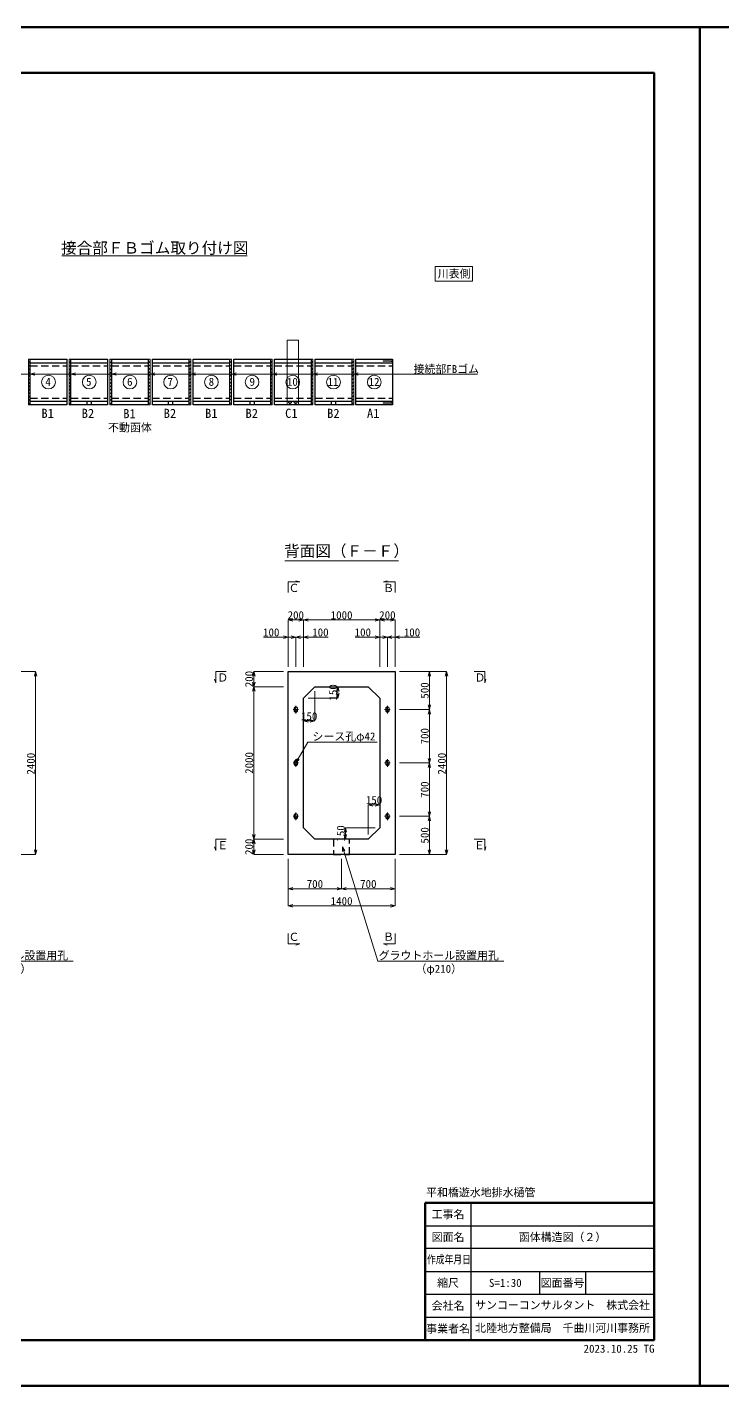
# Model space of a CAD drawing. Header units: millimetres. Extents: x 0 to 126150, y -2000 to 17820.
# Drawn here: x 41645 to 50760, y 0 to 17820 of the extents above; entities that cross this region are included whole.
import ezdxf
from ezdxf import colors
from ezdxf.entities.mleader import LeaderData, LeaderLine
from ezdxf.enums import TextEntityAlignment as Align
from ezdxf.math import Vec2, Vec3

# ---------------------------------------------------------------- set-up
doc = ezdxf.new("R2010")
doc.units = ezdxf.units.MM
doc.header["$LTSCALE"] = 30
doc.linetypes.add('CENTER2', pattern=[28.575, 19.05, -3.175, 3.175, -3.175])
doc.linetypes.add('HIDDEN2', pattern=[4.7625, 3.175, -1.5875])
for name, color, linetype, lineweight in [('0その他', 7, 'Continuous', 13), ('0タイトル', 7, 'Continuous', 13), ('0中心線', 7, 'CENTER2', 5), ('0寸法', 7, 'Continuous', 5), ('0文字', 41, 'Continuous', 5), ('1Pca-BOX', 3, 'Continuous', 25), ('1アンカーボルト孔', 30, 'Continuous', 13), ('1グラウトホール', 1, 'HIDDEN2', 25), ('1シース・トランペットシース', 4, 'HIDDEN2', 13), ('2現場打ち・増しコン', 1, 'HIDDEN2', 13), ('3FBゴム', 181, 'Continuous', 13), ('3機械式継手', 220, 'Continuous', 13), ('D-TTL', 2, 'Continuous', 50), ('D-TTL-FRAM', 7, 'Continuous', 50), ('D-TTL-LINE', 7, 'Continuous', 25), ('D-TTL-TXT', 7, 'Continuous', 25)]:
    doc.layers.add(name, color=color, linetype=linetype, lineweight=lineweight)
doc.styles.get("Standard").update_dxf_attribs({"font": 'MS Gothic.ttf'})
doc.styles.add('寸法文字', font='MS Gothic.ttf')
doc.dimstyles.new('1／30', dxfattribs={"dimscale": 30, "dimtxt": 3.5, "dimasz": 2, "dimexe": 0, "dimexo": 2, "dimgap": 0.3, "dimtad": 1, "dimdec": 0, "dimzin": 1, "dimdsep": 46, "dimtxsty": '寸法文字', "dimblk": 'OPEN30', "dimcen": 2.5, "dimclrd": 256, "dimclre": 256, "dimclrt": 256, "dimadec": 0, "dimazin": 0, "dimtfac": 1, "dimtdec": 0, "dimtmove": 0, "dimatfit": 3, "dimldrblk": 'OPEN30', "dimfxl": 1, "dimlwd": -1, "dimlwe": -1, "dimarcsym": 0})

# ---------------------------------------------------------------- blocks, each defined once
blk = doc.blocks.new('機械式継手1')
at = {"layer": '0中心線', "linetype": 'ByBlock', "ltscale": 0.1}
blk.add_line((0, -26), (120, -26), dxfattribs=at)
at = {"layer": '3機械式継手'}
for p, q in [((0, -23), (0, -29)), ((0, -23), (0, -29)), ((4, -23), (0, -23)), ((4, -29), (0, -29)), ((4, -23), (5, -23)), ((19, -23), (5, -23)), ((4, -29), (5, -30)), ((19, -30), (5, -30)), ((19, -30), (19, -23)), ((19, -24), (120, -24)), ((19, -28), (120, -28)), ((120, -28), (120, -24))]:
    blk.add_line(p, q, dxfattribs=at)
at = {"layer": '3機械式継手', "linetype": 'HIDDEN2', "ltscale": 0.6}
for p, q in [((19, -24), (0, -24)), ((19, -28), (0, -28)), ((5, -28), (5, -24)), ((8, -28), (8, -24))]:
    blk.add_line(p, q, dxfattribs=at)
blk = doc.blocks.new('機械式継手2')
at = {"layer": '0中心線', "linetype": 'ByBlock', "ltscale": 0.1}
blk.add_line((0, 26), (120, 26), dxfattribs=at)
at = {"layer": '3機械式継手'}
for p, q in [((0, 29), (0, 23)), ((0, 29), (0, 23)), ((4, 29), (0, 29)), ((4, 23), (0, 23)), ((4, 29), (5, 30)), ((19, 30), (5, 30)), ((19, 23), (5, 23)), ((4, 23), (5, 23)), ((19, 23), (19, 30)), ((19, 28), (120, 28)), ((19, 24), (120, 24)), ((120, 24), (120, 28))]:
    blk.add_line(p, q, dxfattribs=at)
at = {"layer": '3機械式継手', "linetype": 'HIDDEN2', "ltscale": 0.6}
for p, q in [((19, 28), (0, 28)), ((19, 24), (0, 24)), ((5, 24), (5, 28)), ((8, 24), (8, 28))]:
    blk.add_line(p, q, dxfattribs=at)
blk = doc.blocks.new('_Open30')
at = {"color": 0, "linetype": 'ByBlock', "lineweight": -2}
for p, q in [((-1, 0.27), (0, 0)), ((0, 0), (-1, -0.27)), ((0, 0), (-1, 0))]:
    blk.add_line(p, q, dxfattribs=at)
blk = doc.blocks.new('*D260')
at = {"layer": '0寸法', "transparency": 16777216}
for p, q in [((41140, 9370), (41755, 9370)), ((41755, 9310), (41755, 7030)), ((41140, 6970), (41755, 6970))]:
    blk.add_line(p, q, dxfattribs=at)
at = {"layer": 'Defpoints', "color": 0, "transparency": 16777216}
for p in [(41080, 9370), (41080, 6970), (41755, 6970)]:
    blk.add_point(p, dxfattribs=at)
at = {"layer": '0寸法', "transparency": 16777216, "xscale": 60, "yscale": 60, "zscale": 60}
for p, rotation in [((41755, 9370), 90), ((41755, 6970), 270)]:
    blk.add_blockref('_Open30', p, dxfattribs=dict(at, rotation=rotation))
at = {"layer": '0寸法', "transparency": 16777216, "insert": (41693, 8160), "char_height": 105, "attachment_point": 5, "rotation": 90, "style": '寸法文字'}
blk.add_mtext('2400', dxfattribs=at)
blk = doc.blocks.new('*D287')
at = {"layer": '0寸法', "transparency": 16777216}
for p, q in [((46525, 9370), (47140, 9370)), ((47140, 9310), (47140, 7030)), ((46525, 6970), (47140, 6970))]:
    blk.add_line(p, q, dxfattribs=at)
at = {"layer": 'Defpoints', "color": 0, "transparency": 16777216}
for p in [(46465, 9370), (46465, 6970), (47140, 6970)]:
    blk.add_point(p, dxfattribs=at)
at = {"layer": '0寸法', "transparency": 16777216, "xscale": 60, "yscale": 60, "zscale": 60}
for p, rotation in [((47140, 9370), 90), ((47140, 6970), 270)]:
    blk.add_blockref('_Open30', p, dxfattribs=dict(at, rotation=rotation))
at = {"layer": '0寸法', "transparency": 16777216, "insert": (47079, 8160), "char_height": 105, "attachment_point": 5, "rotation": 90, "style": '寸法文字'}
blk.add_mtext('2400', dxfattribs=at)
blk = doc.blocks.new('*D288')
at = {"layer": '0寸法', "transparency": 16777216}
for p, q in [((45005, 9370), (44615, 9370)), ((44615, 9310), (44615, 9230)), ((45005, 9170), (44615, 9170))]:
    blk.add_line(p, q, dxfattribs=at)
at = {"layer": 'Defpoints', "color": 0, "transparency": 16777216}
for p in [(45065, 9370), (44615, 9170), (45065, 9170)]:
    blk.add_point(p, dxfattribs=at)
at = {"layer": '0寸法', "transparency": 16777216, "xscale": 60, "yscale": 60, "zscale": 60}
for p, rotation in [((44615, 9370), 90), ((44615, 9170), 270)]:
    blk.add_blockref('_Open30', p, dxfattribs=dict(at, rotation=rotation))
at = {"layer": '0寸法', "transparency": 16777216, "insert": (44554, 9270), "char_height": 105, "attachment_point": 5, "rotation": 90, "style": '寸法文字'}
blk.add_mtext('200', dxfattribs=at)
blk = doc.blocks.new('*D289')
at = {"layer": '0寸法', "transparency": 16777216}
for p, q in [((45005, 9170), (44615, 9170)), ((44615, 9110), (44615, 7230)), ((45005, 7170), (44615, 7170))]:
    blk.add_line(p, q, dxfattribs=at)
at = {"layer": 'Defpoints', "color": 0, "transparency": 16777216}
for p in [(45065, 9170), (44615, 7170), (45065, 7170)]:
    blk.add_point(p, dxfattribs=at)
at = {"layer": '0寸法', "transparency": 16777216, "xscale": 60, "yscale": 60, "zscale": 60}
for p, rotation in [((44615, 9170), 90), ((44615, 7170), 270)]:
    blk.add_blockref('_Open30', p, dxfattribs=dict(at, rotation=rotation))
at = {"layer": '0寸法', "transparency": 16777216, "insert": (44554, 8170), "char_height": 105, "attachment_point": 5, "rotation": 90, "style": '寸法文字'}
blk.add_mtext('2000', dxfattribs=at)
blk = doc.blocks.new('*D290')
at = {"layer": '0寸法', "transparency": 16777216}
for p, q in [((45005, 7170), (44615, 7170)), ((44615, 7110), (44615, 7030)), ((45005, 6970), (44615, 6970))]:
    blk.add_line(p, q, dxfattribs=at)
at = {"layer": 'Defpoints', "color": 0, "transparency": 16777216}
for p in [(45065, 7170), (44615, 6970), (45065, 6970)]:
    blk.add_point(p, dxfattribs=at)
at = {"layer": '0寸法', "transparency": 16777216, "xscale": 60, "yscale": 60, "zscale": 60}
for p, rotation in [((44615, 7170), 90), ((44615, 6970), 270)]:
    blk.add_blockref('_Open30', p, dxfattribs=dict(at, rotation=rotation))
at = {"layer": '0寸法', "transparency": 16777216, "insert": (44554, 7070), "char_height": 105, "attachment_point": 5, "rotation": 90, "style": '寸法文字'}
blk.add_mtext('200', dxfattribs=at)
blk = doc.blocks.new('*D291')
at = {"layer": '0寸法', "transparency": 16777216}
for p, q in [((46265, 9430), (46265, 10045)), ((46405, 10045), (46325, 10045)), ((46465, 9430), (46465, 10045))]:
    blk.add_line(p, q, dxfattribs=at)
at = {"layer": 'Defpoints', "color": 0, "transparency": 16777216}
for p in [(46265, 10045), (46265, 9370), (46465, 9370)]:
    blk.add_point(p, dxfattribs=at)
at = {"layer": '0寸法', "transparency": 16777216, "xscale": 60, "yscale": 60, "zscale": 60, "rotation": 180}
blk.add_blockref('_Open30', (46265, 10045), dxfattribs=at)
at = {"layer": '0寸法', "transparency": 16777216, "xscale": 60, "yscale": 60, "zscale": 60}
blk.add_blockref('_Open30', (46465, 10045), dxfattribs=at)
at = {"layer": '0寸法', "transparency": 16777216, "insert": (46365, 10107), "char_height": 105, "attachment_point": 5, "style": '寸法文字'}
blk.add_mtext('200', dxfattribs=at)
blk = doc.blocks.new('*D273')
at = {"layer": '0寸法', "transparency": 16777216}
for p, q in [((45265, 9430), (45265, 10045)), ((46205, 10045), (45325, 10045)), ((46265, 9430), (46265, 10045))]:
    blk.add_line(p, q, dxfattribs=at)
at = {"layer": 'Defpoints', "color": 0, "transparency": 16777216}
for p in [(45265, 10045), (45265, 9370), (46265, 9370)]:
    blk.add_point(p, dxfattribs=at)
at = {"layer": '0寸法', "transparency": 16777216, "xscale": 60, "yscale": 60, "zscale": 60, "rotation": 180}
blk.add_blockref('_Open30', (45265, 10045), dxfattribs=at)
at = {"layer": '0寸法', "transparency": 16777216, "xscale": 60, "yscale": 60, "zscale": 60}
blk.add_blockref('_Open30', (46265, 10045), dxfattribs=at)
at = {"layer": '0寸法', "transparency": 16777216, "insert": (45765, 10107), "char_height": 105, "attachment_point": 5, "style": '寸法文字'}
blk.add_mtext('1000', dxfattribs=at)
blk = doc.blocks.new('*D274')
at = {"layer": '0寸法', "transparency": 16777216}
for p, q in [((45065, 9430), (45065, 10045)), ((45205, 10045), (45125, 10045)), ((45265, 9430), (45265, 10045))]:
    blk.add_line(p, q, dxfattribs=at)
at = {"layer": 'Defpoints', "color": 0, "transparency": 16777216}
for p in [(45065, 10045), (45065, 9370), (45265, 9370)]:
    blk.add_point(p, dxfattribs=at)
at = {"layer": '0寸法', "transparency": 16777216, "xscale": 60, "yscale": 60, "zscale": 60, "rotation": 180}
blk.add_blockref('_Open30', (45065, 10045), dxfattribs=at)
at = {"layer": '0寸法', "transparency": 16777216, "xscale": 60, "yscale": 60, "zscale": 60}
blk.add_blockref('_Open30', (45265, 10045), dxfattribs=at)
at = {"layer": '0寸法', "transparency": 16777216, "insert": (45165, 10107), "char_height": 105, "attachment_point": 5, "style": '寸法文字'}
blk.add_mtext('200', dxfattribs=at)
blk = doc.blocks.new('*D275')
at = {"layer": '0寸法', "transparency": 16777216}
for p, q in [((46305, 9820), (46245, 9820)), ((46365, 9430), (46365, 9820)), ((46365, 9820), (46465, 9820)), ((46465, 9430), (46465, 9820)), ((46525, 9820), (46789, 9820))]:
    blk.add_line(p, q, dxfattribs=at)
at = {"layer": 'Defpoints', "color": 0, "transparency": 16777216}
for p in [(46365, 9820), (46365, 9370), (46465, 9370)]:
    blk.add_point(p, dxfattribs=at)
at = {"layer": '0寸法', "transparency": 16777216, "xscale": 60, "yscale": 60, "zscale": 60}
blk.add_blockref('_Open30', (46365, 9820), dxfattribs=at)
at = {"layer": '0寸法', "transparency": 16777216, "xscale": 60, "yscale": 60, "zscale": 60, "rotation": 180}
blk.add_blockref('_Open30', (46465, 9820), dxfattribs=at)
at = {"layer": '0寸法', "transparency": 16777216, "insert": (46687, 9882), "char_height": 105, "attachment_point": 5, "style": '寸法文字'}
blk.add_mtext('100', dxfattribs=at)
blk = doc.blocks.new('*D276')
at = {"layer": '0寸法', "transparency": 16777216}
for p, q in [((46205, 9820), (45941, 9820)), ((46265, 9430), (46265, 9820)), ((46365, 9820), (46265, 9820)), ((46365, 9430), (46365, 9820)), ((46425, 9820), (46485, 9820))]:
    blk.add_line(p, q, dxfattribs=at)
at = {"layer": 'Defpoints', "color": 0, "transparency": 16777216}
for p in [(46265, 9820), (46265, 9370), (46365, 9370)]:
    blk.add_point(p, dxfattribs=at)
at = {"layer": '0寸法', "transparency": 16777216, "xscale": 60, "yscale": 60, "zscale": 60}
blk.add_blockref('_Open30', (46265, 9820), dxfattribs=at)
at = {"layer": '0寸法', "transparency": 16777216, "xscale": 60, "yscale": 60, "zscale": 60, "rotation": 180}
blk.add_blockref('_Open30', (46365, 9820), dxfattribs=at)
at = {"layer": '0寸法', "transparency": 16777216, "insert": (46043, 9882), "char_height": 105, "attachment_point": 5, "style": '寸法文字'}
blk.add_mtext('100', dxfattribs=at)
blk = doc.blocks.new('*D277')
at = {"layer": '0寸法', "transparency": 16777216}
for p, q in [((45005, 9820), (44741, 9820)), ((45065, 9430), (45065, 9820)), ((45165, 9820), (45065, 9820)), ((45165, 9430), (45165, 9820)), ((45225, 9820), (45285, 9820))]:
    blk.add_line(p, q, dxfattribs=at)
at = {"layer": 'Defpoints', "color": 0, "transparency": 16777216}
for p in [(45165, 9820), (45065, 9370), (45165, 9370)]:
    blk.add_point(p, dxfattribs=at)
at = {"layer": '0寸法', "transparency": 16777216, "xscale": 60, "yscale": 60, "zscale": 60}
blk.add_blockref('_Open30', (45065, 9820), dxfattribs=at)
at = {"layer": '0寸法', "transparency": 16777216, "xscale": 60, "yscale": 60, "zscale": 60, "rotation": 180}
blk.add_blockref('_Open30', (45165, 9820), dxfattribs=at)
at = {"layer": '0寸法', "transparency": 16777216, "insert": (44843, 9882), "char_height": 105, "attachment_point": 5, "style": '寸法文字'}
blk.add_mtext('100', dxfattribs=at)
blk = doc.blocks.new('*D278')
at = {"layer": '0寸法', "transparency": 16777216}
for p, q in [((45105, 9820), (45045, 9820)), ((45165, 9430), (45165, 9820)), ((45165, 9820), (45265, 9820)), ((45265, 9430), (45265, 9820)), ((45325, 9820), (45589, 9820))]:
    blk.add_line(p, q, dxfattribs=at)
at = {"layer": 'Defpoints', "color": 0, "transparency": 16777216}
for p in [(45265, 9820), (45165, 9370), (45265, 9370)]:
    blk.add_point(p, dxfattribs=at)
at = {"layer": '0寸法', "transparency": 16777216, "xscale": 60, "yscale": 60, "zscale": 60}
blk.add_blockref('_Open30', (45165, 9820), dxfattribs=at)
at = {"layer": '0寸法', "transparency": 16777216, "xscale": 60, "yscale": 60, "zscale": 60, "rotation": 180}
blk.add_blockref('_Open30', (45265, 9820), dxfattribs=at)
at = {"layer": '0寸法', "transparency": 16777216, "insert": (45487, 9882), "char_height": 105, "attachment_point": 5, "style": '寸法文字'}
blk.add_mtext('100', dxfattribs=at)
blk = doc.blocks.new('*D279')
at = {"layer": '0寸法', "transparency": 16777216}
for p, q in [((46525, 9370), (46915, 9370)), ((46915, 9310), (46915, 8930)), ((46525, 8870), (46915, 8870))]:
    blk.add_line(p, q, dxfattribs=at)
at = {"layer": 'Defpoints', "color": 0, "transparency": 16777216}
for p in [(46465, 9370), (46465, 8870), (46915, 8870)]:
    blk.add_point(p, dxfattribs=at)
at = {"layer": '0寸法', "transparency": 16777216, "xscale": 60, "yscale": 60, "zscale": 60}
for p, rotation in [((46915, 9370), 90), ((46915, 8870), 270)]:
    blk.add_blockref('_Open30', p, dxfattribs=dict(at, rotation=rotation))
at = {"layer": '0寸法', "transparency": 16777216, "insert": (46854, 9120), "char_height": 105, "attachment_point": 5, "rotation": 90, "style": '寸法文字'}
blk.add_mtext('500', dxfattribs=at)
blk = doc.blocks.new('*D280')
at = {"layer": '0寸法', "transparency": 16777216}
for p, q in [((46525, 8870), (46915, 8870)), ((46915, 8810), (46915, 8230)), ((46525, 8170), (46915, 8170))]:
    blk.add_line(p, q, dxfattribs=at)
at = {"layer": 'Defpoints', "color": 0, "transparency": 16777216}
for p in [(46465, 8870), (46465, 8170), (46915, 8170)]:
    blk.add_point(p, dxfattribs=at)
at = {"layer": '0寸法', "transparency": 16777216, "xscale": 60, "yscale": 60, "zscale": 60}
for p, rotation in [((46915, 8870), 90), ((46915, 8170), 270)]:
    blk.add_blockref('_Open30', p, dxfattribs=dict(at, rotation=rotation))
at = {"layer": '0寸法', "transparency": 16777216, "insert": (46854, 8520), "char_height": 105, "attachment_point": 5, "rotation": 90, "style": '寸法文字'}
blk.add_mtext('700', dxfattribs=at)
blk = doc.blocks.new('*D281')
at = {"layer": '0寸法', "transparency": 16777216}
for p, q in [((46525, 8170), (46915, 8170)), ((46915, 8110), (46915, 7530)), ((46525, 7470), (46915, 7470))]:
    blk.add_line(p, q, dxfattribs=at)
at = {"layer": 'Defpoints', "color": 0, "transparency": 16777216}
for p in [(46465, 8170), (46465, 7470), (46915, 7470)]:
    blk.add_point(p, dxfattribs=at)
at = {"layer": '0寸法', "transparency": 16777216, "xscale": 60, "yscale": 60, "zscale": 60}
for p, rotation in [((46915, 8170), 90), ((46915, 7470), 270)]:
    blk.add_blockref('_Open30', p, dxfattribs=dict(at, rotation=rotation))
at = {"layer": '0寸法', "transparency": 16777216, "insert": (46854, 7820), "char_height": 105, "attachment_point": 5, "rotation": 90, "style": '寸法文字'}
blk.add_mtext('700', dxfattribs=at)
blk = doc.blocks.new('*D282')
at = {"layer": '0寸法', "transparency": 16777216}
for p, q in [((45475, 9170), (45715, 9170)), ((45715, 9080), (45715, 9110)), ((45325, 9020), (45715, 9020))]:
    blk.add_line(p, q, dxfattribs=at)
at = {"layer": 'Defpoints', "color": 0, "transparency": 16777216}
for p in [(45415, 9170), (45715, 9170), (45265, 9020)]:
    blk.add_point(p, dxfattribs=at)
at = {"layer": '0寸法', "transparency": 16777216, "xscale": 60, "yscale": 60, "zscale": 60}
for p, rotation in [((45715, 9170), 90), ((45715, 9020), 270)]:
    blk.add_blockref('_Open30', p, dxfattribs=dict(at, rotation=rotation))
at = {"layer": '0寸法', "transparency": 16777216, "insert": (45654, 9095), "char_height": 105, "attachment_point": 5, "rotation": 90, "style": '寸法文字'}
blk.add_mtext('150', dxfattribs=at)
blk = doc.blocks.new('*D283')
at = {"layer": '0寸法', "transparency": 16777216}
for p, q in [((45415, 9110), (45415, 8720)), ((45265, 8960), (45265, 8720)), ((45325, 8720), (45355, 8720))]:
    blk.add_line(p, q, dxfattribs=at)
at = {"layer": 'Defpoints', "color": 0, "transparency": 16777216}
for p in [(45415, 9170), (45265, 9020), (45415, 8720)]:
    blk.add_point(p, dxfattribs=at)
at = {"layer": '0寸法', "transparency": 16777216, "xscale": 60, "yscale": 60, "zscale": 60, "rotation": 180}
blk.add_blockref('_Open30', (45265, 8720), dxfattribs=at)
at = {"layer": '0寸法', "transparency": 16777216, "xscale": 60, "yscale": 60, "zscale": 60}
blk.add_blockref('_Open30', (45415, 8720), dxfattribs=at)
at = {"layer": '0寸法', "transparency": 16777216, "insert": (45340, 8782), "char_height": 105, "attachment_point": 5, "style": '寸法文字'}
blk.add_mtext('150', dxfattribs=at)
blk = doc.blocks.new('*D284')
at = {"layer": '0寸法', "transparency": 16777216}
for p, q in [((46115, 7230), (46115, 7620)), ((46175, 7620), (46205, 7620)), ((46265, 7380), (46265, 7620))]:
    blk.add_line(p, q, dxfattribs=at)
at = {"layer": 'Defpoints', "color": 0, "transparency": 16777216}
for p in [(46265, 7620), (46265, 7320), (46115, 7170)]:
    blk.add_point(p, dxfattribs=at)
at = {"layer": '0寸法', "transparency": 16777216, "xscale": 60, "yscale": 60, "zscale": 60, "rotation": 180}
blk.add_blockref('_Open30', (46115, 7620), dxfattribs=at)
at = {"layer": '0寸法', "transparency": 16777216, "xscale": 60, "yscale": 60, "zscale": 60}
blk.add_blockref('_Open30', (46265, 7620), dxfattribs=at)
at = {"layer": '0寸法', "transparency": 16777216, "insert": (46190, 7682), "char_height": 105, "attachment_point": 5, "style": '寸法文字'}
blk.add_mtext('150', dxfattribs=at)
blk = doc.blocks.new('*D285')
at = {"layer": '0寸法', "transparency": 16777216}
for p, q in [((46205, 7320), (45815, 7320)), ((45815, 7230), (45815, 7260)), ((46055, 7170), (45815, 7170))]:
    blk.add_line(p, q, dxfattribs=at)
at = {"layer": 'Defpoints', "color": 0, "transparency": 16777216}
for p in [(45815, 7320), (46265, 7320), (46115, 7170)]:
    blk.add_point(p, dxfattribs=at)
at = {"layer": '0寸法', "transparency": 16777216, "xscale": 60, "yscale": 60, "zscale": 60}
for p, rotation in [((45815, 7320), 90), ((45815, 7170), 270)]:
    blk.add_blockref('_Open30', p, dxfattribs=dict(at, rotation=rotation))
at = {"layer": '0寸法', "transparency": 16777216, "insert": (45754, 7245), "char_height": 105, "attachment_point": 5, "rotation": 90, "style": '寸法文字'}
blk.add_mtext('150', dxfattribs=at)
blk = doc.blocks.new('*D286')
at = {"layer": '0寸法', "transparency": 16777216}
for p, q in [((46525, 7470), (46915, 7470)), ((46915, 7410), (46915, 7030)), ((46525, 6970), (46915, 6970))]:
    blk.add_line(p, q, dxfattribs=at)
at = {"layer": 'Defpoints', "color": 0, "transparency": 16777216}
for p in [(46465, 7470), (46465, 6970), (46915, 6970)]:
    blk.add_point(p, dxfattribs=at)
at = {"layer": '0寸法', "transparency": 16777216, "xscale": 60, "yscale": 60, "zscale": 60}
for p, rotation in [((46915, 7470), 90), ((46915, 6970), 270)]:
    blk.add_blockref('_Open30', p, dxfattribs=dict(at, rotation=rotation))
at = {"layer": '0寸法', "transparency": 16777216, "insert": (46854, 7220), "char_height": 105, "attachment_point": 5, "rotation": 90, "style": '寸法文字'}
blk.add_mtext('500', dxfattribs=at)
blk = doc.blocks.new('*D305')
at = {"layer": '0寸法', "transparency": 16777216}
for p, q in [((45065, 6910), (45065, 6295)), ((46465, 6910), (46465, 6295)), ((45125, 6295), (46405, 6295))]:
    blk.add_line(p, q, dxfattribs=at)
at = {"layer": 'Defpoints', "color": 0, "transparency": 16777216}
for p in [(45065, 6970), (46465, 6970), (46465, 6295)]:
    blk.add_point(p, dxfattribs=at)
at = {"layer": '0寸法', "transparency": 16777216, "xscale": 60, "yscale": 60, "zscale": 60, "rotation": 180}
blk.add_blockref('_Open30', (45065, 6295), dxfattribs=at)
at = {"layer": '0寸法', "transparency": 16777216, "xscale": 60, "yscale": 60, "zscale": 60}
blk.add_blockref('_Open30', (46465, 6295), dxfattribs=at)
at = {"layer": '0寸法', "transparency": 16777216, "insert": (45765, 6357), "char_height": 105, "attachment_point": 5, "style": '寸法文字'}
blk.add_mtext('1400', dxfattribs=at)
blk = doc.blocks.new('*D310')
at = {"layer": '0寸法', "transparency": 16777216}
for p, q in [((45065, 6910), (45065, 6520)), ((45765, 6910), (45765, 6520)), ((45125, 6520), (45705, 6520))]:
    blk.add_line(p, q, dxfattribs=at)
at = {"layer": 'Defpoints', "color": 0, "transparency": 16777216}
for p in [(45065, 6970), (45765, 6970), (45765, 6520)]:
    blk.add_point(p, dxfattribs=at)
at = {"layer": '0寸法', "transparency": 16777216, "xscale": 60, "yscale": 60, "zscale": 60, "rotation": 180}
blk.add_blockref('_Open30', (45065, 6520), dxfattribs=at)
at = {"layer": '0寸法', "transparency": 16777216, "xscale": 60, "yscale": 60, "zscale": 60}
blk.add_blockref('_Open30', (45765, 6520), dxfattribs=at)
at = {"layer": '0寸法', "transparency": 16777216, "insert": (45415, 6582), "char_height": 105, "attachment_point": 5, "style": '寸法文字'}
blk.add_mtext('700', dxfattribs=at)
blk = doc.blocks.new('*D311')
at = {"layer": '0寸法', "transparency": 16777216}
for p, q in [((45765, 6910), (45765, 6520)), ((46465, 6910), (46465, 6520)), ((45825, 6520), (46405, 6520))]:
    blk.add_line(p, q, dxfattribs=at)
at = {"layer": 'Defpoints', "color": 0, "transparency": 16777216}
for p in [(45765, 6970), (46465, 6970), (46465, 6520)]:
    blk.add_point(p, dxfattribs=at)
at = {"layer": '0寸法', "transparency": 16777216, "xscale": 60, "yscale": 60, "zscale": 60, "rotation": 180}
blk.add_blockref('_Open30', (45765, 6520), dxfattribs=at)
at = {"layer": '0寸法', "transparency": 16777216, "xscale": 60, "yscale": 60, "zscale": 60}
blk.add_blockref('_Open30', (46465, 6520), dxfattribs=at)
at = {"layer": '0寸法', "transparency": 16777216, "insert": (46115, 6582), "char_height": 105, "attachment_point": 5, "style": '寸法文字'}
blk.add_mtext('700', dxfattribs=at)

msp = doc.modelspace()

# ---------------------------------------------------------------- hatches: boundary and pattern name
at = {"layer": '0その他'}
h = msp.add_hatch(dxfattribs=at)
h.set_pattern_fill('ANSI31', color=256, scale=10, angle=180)
h.set_pattern_definition([(225, (-23228.232, 969.464), (22.45064, -22.45064), [])])
h.paths.add_polyline_path([(41660, 12865.8), (41685, 12865.8), (41685, 13465.8), (41660, 13465.8)])
h = msp.add_hatch(dxfattribs=at)
h.set_pattern_fill('ANSI31', color=256, scale=10, angle=180)
h.set_pattern_definition([(225, (-22694.732, 969.464), (22.45064, -22.45064), [])])
h.paths.add_polyline_path([(42193.5, 12865.8), (42218.5, 12865.8), (42218.5, 13465.8), (42193.5, 13465.8)])
h = msp.add_hatch(dxfattribs=at)
h.set_pattern_fill('ANSI31', color=256, scale=10, angle=180)
h.set_pattern_definition([(225, (-22161.232, 969.464), (22.45064, -22.45064), [])])
h.paths.add_polyline_path([(42727, 12865.8), (42752, 12865.8), (42752, 13465.8), (42727, 13465.8)])
h = msp.add_hatch(dxfattribs=at)
h.set_pattern_fill('ANSI31', color=256, scale=10, angle=180)
h.set_pattern_definition([(225, (-21657.732, 969.464), (22.45064, -22.45064), [])])
h.paths.add_polyline_path([(43230.5, 12865.8), (43255.5, 12865.8), (43255.5, 13465.8), (43230.5, 13465.8)])
h = msp.add_hatch(dxfattribs=at)
h.set_pattern_fill('ANSI31', color=256, scale=10, angle=180)
h.set_pattern_definition([(225, (-21124.232, 969.464), (22.45064, -22.45064), [])])
h.paths.add_polyline_path([(43764, 12865.8), (43789, 12865.8), (43789, 13465.8), (43764, 13465.8)])
h = msp.add_hatch(dxfattribs=at)
h.set_pattern_fill('ANSI31', color=256, scale=10, angle=180)
h.set_pattern_definition([(225, (-20590.732, 969.464), (22.45064, -22.45064), [])])
h.paths.add_polyline_path([(44297.5, 12865.8), (44322.5, 12865.8), (44322.5, 13465.8), (44297.5, 13465.8)])
h = msp.add_hatch(dxfattribs=at)
h.set_pattern_fill('ANSI31', color=256, scale=10, angle=180)
h.set_pattern_definition([(225, (-20057.232, 969.464), (22.45064, -22.45064), [])])
h.paths.add_polyline_path([(44831, 12865.8), (44856, 12865.8), (44856, 13465.8), (44831, 13465.8)])
h = msp.add_hatch(dxfattribs=at)
h.set_pattern_fill('ANSI31', color=256, scale=10, angle=180)
h.set_pattern_definition([(225, (-19523.732, 969.464), (22.45064, -22.45064), [])])
h.paths.add_polyline_path([(45364.5, 12865.8), (45389.5, 12865.8), (45389.5, 13465.8), (45364.5, 13465.8)])
h = msp.add_hatch(dxfattribs=at)
h.set_pattern_fill('ANSI31', color=256, scale=10, angle=180)
h.set_pattern_definition([(225, (-18990.232, 969.464), (22.45064, -22.45064), [])])
h.paths.add_polyline_path([(45898, 12865.8), (45923, 12865.8), (45923, 13465.8), (45898, 13465.8)])

# ---------------------------------------------------------------- linework, layer by layer
at = {"layer": '0タイトル'}
for p, q in [((44527.7, 14820), (42100.9, 14820)), ((45020.3, 10820), (46511.8, 10820))]:
    msp.add_line(p, q, dxfattribs=at)
at = {"layer": '0中心線', "lineweight": 9}
for p, q in [((45165.1, 8920), (45165.1, 8820)), ((46365.1, 8920), (46365.1, 8820)), ((45202.1, 8870), (45128.1, 8870)), ((46328.1, 8870), (46402.1, 8870)), ((45165.1, 8220), (45165.1, 8120)), ((46365.1, 8220), (46365.1, 8120)), ((45202.1, 8170), (45128.1, 8170)), ((46328.1, 8170), (46402.1, 8170)), ((45165.1, 7420), (45165.1, 7520)), ((46365.1, 7420), (46365.1, 7520)), ((45202.1, 7470), (45128.1, 7470)), ((46328.1, 7470), (46402.1, 7470))]:
    msp.add_line(p, q, dxfattribs=at)
at = {"layer": '0文字'}
msp.add_lwpolyline([(46992.2, 14679.3), (47478.8, 14679.3), (47478.8, 14486.9), (46992.2, 14486.9)], close=True, dxfattribs=at)
for points in [[(45065.1, 10405.9), (45065.1, 10545), (45215.7, 10545), (45167.2, 10559.7)], [(46465.1, 10405.9), (46465.1, 10545), (46314.5, 10545), (46363, 10559.7)], [(44254.2, 9370), (44115.1, 9370), (44115.1, 9219.4), (44100.4, 9267.9)], [(47501, 9370), (47640.1, 9370), (47640.1, 9219.4), (47654.7, 9267.9)], [(44254.2, 7170), (44115.1, 7170), (44115.1, 7019.4), (44100.4, 7067.9)], [(47501, 7170), (47640.1, 7170), (47640.1, 7019.4), (47654.7, 7067.9)], [(45065.1, 5934.1), (45065.1, 5795), (45215.7, 5795), (45167.2, 5780.3)], [(46465.1, 5934.1), (46465.1, 5795), (46314.5, 5795), (46363, 5780.3)]]:
    msp.add_lwpolyline(points, dxfattribs=at)
for centre in [(41924.3, 13165.8), (42457.8, 13165.8), (42991.3, 13165.8), (43524.8, 13165.8), (44058.3, 13165.8), (44591.8, 13165.8), (45125.3, 13165.8), (45658.8, 13165.8), (46192.3, 13165.8)]:
    msp.add_circle(centre, 90, dxfattribs=at)
at = {"layer": '1Pca-BOX'}
for p, q in [((41685, 13415.8), (42163.5, 13415.8)), ((42218.5, 13415.8), (42697, 13415.8)), ((42752, 13415.8), (43230.5, 13415.8)), ((43285.5, 13415.8), (43764, 13415.8)), ((43819, 13415.8), (44297.5, 13415.8)), ((44352.5, 13415.8), (44831, 13415.8)), ((44886, 13415.8), (45364.5, 13415.8)), ((45419.5, 13415.8), (45898, 13415.8)), ((45953, 13415.8), (46431.5, 13415.8)), ((41685, 12915.8), (42163.5, 12915.8)), ((42218.5, 12915.8), (42697, 12915.8)), ((42752, 12915.8), (43230.5, 12915.8)), ((43285.5, 12915.8), (43764, 12915.8)), ((43819, 12915.8), (44297.5, 12915.8)), ((44352.5, 12915.8), (44831, 12915.8)), ((44886, 12915.8), (45364.5, 12915.8)), ((45419.5, 12915.8), (45898, 12915.8)), ((45953, 12915.8), (46431.5, 12915.8))]:
    msp.add_line(p, q, dxfattribs=at)
at = {"layer": '1Pca-BOX', "linetype": 'HIDDEN2'}
for p, q in [((41685, 13378.3), (42163.5, 13378.3)), ((42218.5, 13378.3), (42697, 13378.3)), ((42752, 13378.3), (43230.5, 13378.3)), ((43285.5, 13378.3), (43764, 13378.3)), ((43819, 13378.3), (44297.5, 13378.3)), ((44352.5, 13378.3), (44831, 13378.3)), ((44886, 13378.3), (45364.5, 13378.3)), ((45419.5, 13378.3), (45898, 13378.3)), ((45953, 13378.3), (46431.5, 13378.3)), ((41685, 12953.3), (42163.5, 12953.3)), ((42218.5, 12953.3), (42697, 12953.3)), ((42752, 12953.3), (43230.5, 12953.3)), ((43285.5, 12953.3), (43764, 12953.3)), ((43819, 12953.3), (44297.5, 12953.3)), ((44352.5, 12953.3), (44831, 12953.3)), ((44886, 12953.3), (45364.5, 12953.3)), ((45419.5, 12953.3), (45898, 12953.3)), ((45953, 12953.3), (46431.5, 12953.3))]:
    msp.add_line(p, q, dxfattribs=at)
at = {"layer": '1Pca-BOX'}
for points in [[(41685, 13465.8), (42163.5, 13465.8), (42163.5, 12865.8), (41685, 12865.8)], [(42218.5, 13465.8), (42697, 13465.8), (42697, 12865.8), (42218.5, 12865.8)], [(42752, 13465.8), (43230.5, 13465.8), (43230.5, 12865.8), (42752, 12865.8)], [(43285.5, 13465.8), (43764, 13465.8), (43764, 12865.8), (43285.5, 12865.8)], [(43819, 13465.8), (44297.5, 13465.8), (44297.5, 12865.8), (43819, 12865.8)], [(44352.5, 13465.8), (44831, 13465.8), (44831, 12865.8), (44352.5, 12865.8)], [(44886, 13465.8), (45364.5, 13465.8), (45364.5, 12865.8), (44886, 12865.8)], [(45419.5, 13465.8), (45898, 13465.8), (45898, 12865.8), (45419.5, 12865.8)], [(45953, 13465.8), (46431.5, 13465.8), (46431.5, 12865.8), (45953, 12865.8)], [(46465.1, 9370), (46465.1, 6970), (45065.1, 6970), (45065.1, 9370)], [(46265.1, 9020), (46265.1, 7320), (46115.1, 7170), (45415.1, 7170), (45265.1, 7320), (45265.1, 9020), (45415.1, 9170), (46115.1, 9170)]]:
    msp.add_lwpolyline(points, close=True, dxfattribs=at)
at = {"layer": '1アンカーボルト孔', "ltscale": 10}
for p, q in [((45080.3, 12893.3), (45082.8, 12865.8)), ((45155.3, 12893.3), (45157.8, 12865.8))]:
    msp.add_line(p, q, dxfattribs=at)
at = {"layer": '1アンカーボルト孔', "ltscale": 3}
for p, q in [((45082.8, 12865.8), (45092.8, 12865.8)), ((45092.8, 12865.8), (45095.3, 12893.3)), ((45157.8, 12865.8), (45167.8, 12865.8)), ((45167.8, 12865.8), (45170.3, 12893.3))]:
    msp.add_line(p, q, dxfattribs=at)
for points in [[(45069, 12893.3), (45066.5, 12915.8), (45109, 12915.8), (45106.5, 12893.3)], [(45144, 12893.3), (45141.5, 12915.8), (45184, 12915.8), (45181.5, 12893.3)]]:
    msp.add_lwpolyline(points, close=True, dxfattribs=at)
at = {"layer": '1グラウトホール', "ltscale": 0.4}
for points in [[(42431.5, 12915.8), (42484, 12915.8), (42484, 12865.8), (42431.5, 12865.8)], [(43498.5, 12915.8), (43551, 12915.8), (43551, 12865.8), (43498.5, 12865.8)], [(44565.5, 12915.8), (44618, 12915.8), (44618, 12865.8), (44565.5, 12865.8)], [(45632.5, 12915.8), (45685, 12915.8), (45685, 12865.8), (45632.5, 12865.8)]]:
    msp.add_lwpolyline(points, close=True, dxfattribs=at)
at = {"layer": '1グラウトホール'}
msp.add_lwpolyline([(45660.1, 6970), (45870.1, 6970), (45870.1, 7170), (45660.1, 7170)], close=True, dxfattribs=at)
at = {"layer": '1シース・トランペットシース', "lineweight": 9}
for p, q in [((45143.1, 8857), (45143.1, 8883)), ((45187.1, 8857), (45187.1, 8883)), ((46343.1, 8857), (46343.1, 8883)), ((46387.1, 8857), (46387.1, 8883)), ((45143.1, 8157), (45143.1, 8183)), ((45187.1, 8157), (45187.1, 8183)), ((46343.1, 8157), (46343.1, 8183)), ((46387.1, 8157), (46387.1, 8183)), ((45143.1, 7483), (45143.1, 7457)), ((45187.1, 7483), (45187.1, 7457)), ((46343.1, 7483), (46343.1, 7457)), ((46387.1, 7483), (46387.1, 7457))]:
    msp.add_line(p, q, dxfattribs=at)
for centre in [(45165.1, 8870), (46365.1, 8870), (45165.1, 8170), (46365.1, 8170), (45165.1, 7470), (46365.1, 7470)]:
    msp.add_circle(centre, 21, dxfattribs=at)
for centre, start, end in [((45165.1, 8883), 0, 180), ((45165.1, 8857), 180, 0), ((46365.1, 8883), 0, 180), ((46365.1, 8857), 180, 0), ((45165.1, 8183), 0, 180), ((46365.1, 8183), 0, 180), ((45165.1, 8157), 180, 0), ((46365.1, 8157), 180, 0), ((45165.1, 7483), 0, 180), ((46365.1, 7483), 0, 180), ((45165.1, 7457), 180, 0), ((46365.1, 7457), 180, 0)]:
    msp.add_arc(centre, 22, start, end, dxfattribs=at)
at = {"layer": '2現場打ち・増しコン', "linetype": 'Continuous'}
for p, q in [((45050.3, 13715.8), (45050.3, 13465.8)), ((45200.3, 13715.8), (45050.3, 13715.8)), ((45200.3, 13715.8), (45200.3, 13515.8)), ((45200.3, 13715.8), (45200.3, 13465.8))]:
    msp.add_line(p, q, dxfattribs=at)
at = {"layer": '2現場打ち・増しコン', "linetype": 'Continuous', "ltscale": 0.2}
for p, q in [((45050.3, 13465.8), (45050.3, 12865.8)), ((45200.3, 13465.8), (45200.3, 12865.8))]:
    msp.add_line(p, q, dxfattribs=at)
at = {"layer": '3FBゴム', "linetype": 'ByBlock'}
for points in [[(41660, 13465.8), (41685, 13465.8), (41685, 12865.8), (41660, 12865.8)], [(42193.5, 13465.8), (42218.5, 13465.8), (42218.5, 12865.8), (42193.5, 12865.8)], [(42727, 13465.8), (42752, 13465.8), (42752, 12865.8), (42727, 12865.8)], [(43230.5, 13465.8), (43255.5, 13465.8), (43255.5, 12865.8), (43230.5, 12865.8)], [(43764, 13465.8), (43789, 13465.8), (43789, 12865.8), (43764, 12865.8)], [(44297.5, 13465.8), (44322.5, 13465.8), (44322.5, 12865.8), (44297.5, 12865.8)], [(44831, 13465.8), (44856, 13465.8), (44856, 12865.8), (44831, 12865.8)], [(45364.5, 13465.8), (45389.5, 13465.8), (45389.5, 12865.8), (45364.5, 12865.8)], [(45898, 13465.8), (45923, 13465.8), (45923, 12865.8), (45898, 12865.8)]]:
    msp.add_lwpolyline(points, close=True, dxfattribs=at)
at = {"layer": 'D-TTL'}
for points in [[(25230, 0), (50460, 0), (50460, 17820), (25230, 17820)], [(50460, 0), (75690, 0), (75690, 17820), (50460, 17820)], [(25830, 600), (49860, 600), (49860, 17220), (25830, 17220)]]:
    msp.add_lwpolyline(points, close=True, dxfattribs=at)
at = {"layer": 'D-TTL-FRAM'}
for p, q in [((46860, 2400), (49860, 2400)), ((46860, 600), (46860, 2400)), ((49860, 2400), (49860, 600)), ((49860, 600), (46860, 600))]:
    msp.add_line(p, q, dxfattribs=at)
at = {"layer": 'D-TTL-LINE'}
for p, q in [((47460, 2400), (47460, 600)), ((46860, 2100), (49860, 2100)), ((49860, 1800), (46860, 1800)), ((46860, 1500), (49860, 1500)), ((48360, 1500), (48360, 1200)), ((48960, 1500), (48960, 1200)), ((49860, 1200), (46860, 1200)), ((46860, 900), (49860, 900))]:
    msp.add_line(p, q, dxfattribs=at)

# ---------------------------------------------------------------- block references
at = {"color": 2, "xscale": -1, "rotation": 359.9999999999986}
for name, p in [('機械式継手1', (46431.5, 13465.8)), ('機械式継手2', (46431.5, 12865.8))]:
    msp.add_blockref(name, p, dxfattribs=at)
at = {"layer": '0文字', "xscale": 60, "yscale": 60, "zscale": 60, "rotation": 180}
for p in [(41685, 13270.8), (42218.5, 13270.8), (42752, 13270.8), (43255.5, 13270.8), (43789, 13270.8), (44322.5, 13270.8), (44856, 13270.8), (45389.5, 13270.8), (45923, 13270.8)]:
    msp.add_blockref('_Open30', p, dxfattribs=at)

# ---------------------------------------------------------------- texts
at = {"layer": '0タイトル'}
msp.add_text('接合部ＦＢゴム取り付け図', height=150, dxfattribs=at).set_placement((43316.3, 14850), align=Align.CENTER)
msp.add_text('背面図（Ｆ－Ｆ）', height=150, dxfattribs=at).set_placement((45829.8, 10830.5), align=Align.BOTTOM_CENTER)
at = {"layer": '0文字', "style": '寸法文字'}
for s, p in [('川表側', (47024.6, 14534.4)), ('Ｃ', (45069.2, 10411.4)), ('Ｂ', (46308.4, 10411.4)), ('Ｄ', (44136.8, 9236.4)), ('Ｄ', (47505.8, 9236.4)), ('Ｅ', (44136.8, 7036.4)), ('Ｅ', (47500.1, 7036.4)), ('Ｃ', (45069.2, 5835.3)), ('Ｂ', (46308.4, 5837.4))]:
    msp.add_text(s, height=105, dxfattribs=at).set_placement(p)
for s, insert, char_height, attachment_point in [('接続部FBゴム', (47136.4, 13271.5), 105, 8), ('4', (41918.6, 13168.2), 105, 5), ('5', (42452.1, 13168.2), 105, 5), ('6', (42989.5, 13168.2), 105, 5), ('7', (43519.1, 13168.2), 105, 5), ('8', (44058.5, 13168.2), 105, 5), ('9', (44593.5, 13168.2), 105, 5), ('10', (45119.6, 13168.2), 105, 5), ('11', (45653.1, 13168.2), 105, 5), ('12', (46190.5, 13168.2), 105, 5), ('B1', (41912.8, 12754.8), 120, 5), ('B2', (42441, 12754.8), 120, 5), ('B1', (42985.1, 12751.1), 120, 5), ('B2', (43515.6, 12754.8), 120, 5), ('B1', (44057.8, 12754.8), 120, 5), ('B2', (44587.3, 12754.8), 120, 5), ('C1', (45106.6, 12754.8), 120, 5), ('B2', (45656.7, 12754.8), 120, 5), ('A1', (46179, 12754.8), 120, 5), ('不動函体', (42990.7, 12562.8), 105, 5)]:
    msp.add_mtext(s, dxfattribs=dict(at, insert=insert, char_height=char_height, attachment_point=attachment_point))
at = {"layer": 'D-TTL-TXT', "style": '寸法文字'}
msp.add_text('平和橋遊水地排水樋管', height=105, dxfattribs=at).set_placement((46871.9, 2452.7), align=Align.BOTTOM_LEFT)
for s, p in [('工事名', (47160, 2250)), ('図面名', (47160, 1950)), ('函体構造図（２）', (48660, 1950)), ('縮尺', (47160, 1350)), ('S=1:30', (47910, 1350)), ('図面番号', (48660, 1350)), ('会社名', (47160, 1050)), ('事業者名', (47160, 750))]:
    msp.add_text(s, height=105, dxfattribs=at).set_placement(p, align=Align.MIDDLE_CENTER)
at = {"layer": 'D-TTL-TXT', "style": '寸法文字', "width": 0.84179}
msp.add_text('作成年月日', height=105, dxfattribs=at).set_placement((46884.2, 1604), (47458.5, 1604), align=Align.FIT)
at = {"layer": 'D-TTL-TXT', "color": 7, "style": '寸法文字'}
for s, p in [('サンコーコンサルタント\u3000株式会社', (48660, 1058.6)), ('北陸地方整備局  千曲川河川事務所', (48660, 758.6))]:
    msp.add_text(s, height=105, dxfattribs=at).set_placement(p, align=Align.MIDDLE_CENTER)
at = {"layer": 'Defpoints', "style": '寸法文字'}
msp.add_text('2023.10.25 TG', height=105, dxfattribs=at).set_placement((49864.5, 434.4), align=Align.RIGHT)

# ---------------------------------------------------------------- dimensions: what is measured, and where the dimension line sits
at = {"layer": '0寸法'}
for base, p1, p2, picture, middle in [((45065.1, 10045), (45265.1, 9370), (45065.1, 9370), '*D274', (45165.1, 10045)), ((46265.1, 10045), (46465.1, 9370), (46265.1, 9370), '*D291', (46365.1, 10045)), ((45165.1, 9820), (45065.1, 9370), (45165.1, 9370), '*D277', (44843.1, 9820)), ((46365.1, 9820), (46465.1, 9370), (46365.1, 9370), '*D275', (46687.1, 9820)), ((45415.1, 8720), (45265.1, 9020), (45415.1, 9170), '*D283', (45340.1, 8720)), ((46265.1, 7620), (46115.1, 7170), (46265.1, 7320), '*D284', (46190.1, 7620))]:
    dim = msp.add_linear_dim(base=base, p1=p1, p2=p2, dimstyle='1／30', dxfattribs=at)
    dim.commit()
    dim.dimension.update_dxf_attribs({"geometry": picture, "text_midpoint": middle, "dimtype": 160})
for base, p1, p2, picture, middle in [((45265.1, 10045), (46265.1, 9370), (45265.1, 9370), '*D273', (45765.1, 10106.5)), ((45265.1, 9820), (45165.1, 9370), (45265.1, 9370), '*D278', (45487.1, 9881.5)), ((46265.1, 9820), (46365.1, 9370), (46265.1, 9370), '*D276', (46043.1, 9881.5)), ((46465.1, 6295), (45065.1, 6970), (46465.1, 6970), '*D305', (45765.1, 6356.5)), ((45765.1, 6520), (45065.1, 6970), (45765.1, 6970), '*D310', (45415.1, 6581.5)), ((46465.1, 6520), (45765.1, 6970), (46465.1, 6970), '*D311', (46115.1, 6581.5))]:
    dim = msp.add_linear_dim(base=base, p1=p1, p2=p2, dimstyle='1／30', dxfattribs=at)
    dim.commit()
    dim.dimension.update_dxf_attribs({"geometry": picture, "text_midpoint": middle})
for base, p1, p2, picture, middle in [((41754.6, 6970), (41079.6, 9370), (41079.6, 6970), '*D260', (41754.6, 8160)), ((44615.1, 9170), (45065.1, 9370), (45065.1, 9170), '*D288', (44615.1, 9270)), ((47140.1, 6970), (46465.1, 9370), (46465.1, 6970), '*D287', (47140.1, 8160)), ((45715.1, 9170), (45265.1, 9020), (45415.1, 9170), '*D282', (45715.1, 9095)), ((45815.1, 7320), (46115.1, 7170), (46265.1, 7320), '*D285', (45815.1, 7245)), ((44615.1, 6970), (45065.1, 7170), (45065.1, 6970), '*D290', (44615.1, 7070))]:
    dim = msp.add_linear_dim(base=base, p1=p1, p2=p2, angle=90, dimstyle='1／30', dxfattribs=at)
    dim.commit()
    dim.dimension.update_dxf_attribs({"geometry": picture, "text_midpoint": middle, "dimtype": 160})
for base, p1, p2, picture, middle in [((46915.1, 8870), (46465.1, 9370), (46465.1, 8870), '*D279', (46853.6, 9120)), ((44615.1, 7170), (45065.1, 9170), (45065.1, 7170), '*D289', (44553.6, 8170)), ((46915.1, 8170), (46465.1, 8870), (46465.1, 8170), '*D280', (46853.6, 8520)), ((46915.1, 7470), (46465.1, 8170), (46465.1, 7470), '*D281', (46853.6, 7820)), ((46915.1, 6970), (46465.1, 7470), (46465.1, 6970), '*D286', (46853.6, 7220))]:
    dim = msp.add_linear_dim(base=base, p1=p1, p2=p2, angle=90, dimstyle='1／30', dxfattribs=at)
    dim.commit()
    dim.dimension.update_dxf_attribs({"geometry": picture, "text_midpoint": middle})

# ---------------------------------------------------------------- leaders
at = {"layer": '0文字'}
msp.add_leader([(40618, 13270.8), (47545.9, 13270.8)], dimstyle='1／30', override={"dimgap": 0.3, "dimtad": 0}, dxfattribs=at)
ml = msp.add_multileader_mtext('Standard', dxfattribs=at)
ml.set_content('シース孔φ42', color=256, style='寸法文字')
ml.set_leader_properties(color=256, linetype='ByLayer', lineweight=-1)
ml.set_arrow_properties(name='OPEN30')
ml.build(insert=Vec2(0, 0))
ml.multileader.update_dxf_attribs({"text_left_attachment_type": 6, "text_right_attachment_type": 5, "dogleg_length": 0, "arrow_head_size": 60, "scale": 30})
ctx = ml.context
ctx.base_point, ctx.scale, ctx.char_height, ctx.arrow_head_size, ctx.landing_gap_size, ctx.plane_origin = Vec3(45323.2, 8443.8), 30, 105, 60, 60, Vec3(45165.1, 8630)
ctx.left_attachment, ctx.right_attachment = 6, 5
notes = []
notes.append((ctx, [(0, (1, 1, 0), (45323.2, 8443.8), (1, 0), 0, [(0, [(45165.1, 8170)], 0, [])])]))
ctx.mtext.insert, ctx.mtext.flow_direction = Vec3(45383.2, 8569.8), 5
ml = msp.add_multileader_mtext('Standard', dxfattribs=at)
ml.set_content('グラウトホール設置用孔\\P（φ210）', color=256, style='寸法文字')
ml.set_leader_properties(color=256, linetype='ByLayer', lineweight=-1)
ml.set_arrow_properties(name='OPEN30')
ml.build(insert=Vec2(0, 0))
ml.multileader.update_dxf_attribs({"text_left_attachment_type": 6, "text_right_attachment_type": 5, "dogleg_length": 0, "arrow_head_size": 60, "scale": 30})
ctx = ml.context
ctx.base_point, ctx.scale, ctx.char_height, ctx.arrow_head_size, ctx.landing_gap_size, ctx.plane_origin = Vec3(40594.6, 5571), 30, 105, 60, 60, Vec3(40170.4, 6939.1)
ctx.left_attachment, ctx.right_attachment, ctx.text_align_type = 6, 5, 1
notes.append((ctx, [(0, (1, 1, 0), (40594.6, 5571), (1, 0), 0, [(0, [(40130.1, 7069.1)], 0, [])])]))
ctx.mtext.insert, ctx.mtext.alignment, ctx.mtext.flow_direction = Vec3(41393.8, 5697), 2, 5
ml = msp.add_multileader_mtext('Standard', dxfattribs=at)
ml.set_content('グラウトホール設置用孔\\P（φ210）', color=256, style='寸法文字')
ml.set_leader_properties(color=256, linetype='ByLayer', lineweight=-1)
ml.set_arrow_properties(name='OPEN30')
ml.build(insert=Vec2(0, 0))
ml.multileader.update_dxf_attribs({"text_left_attachment_type": 6, "text_right_attachment_type": 5, "dogleg_length": 0, "arrow_head_size": 60, "scale": 30})
ctx = ml.context
ctx.base_point, ctx.scale, ctx.char_height, ctx.arrow_head_size, ctx.landing_gap_size, ctx.plane_origin = Vec3(46239.1, 5571), 30, 105, 60, 60, Vec3(45814.9, 6939.1)
ctx.left_attachment, ctx.right_attachment, ctx.text_align_type = 6, 5, 1
notes.append((ctx, [(0, (1, 1, 0), (46239.1, 5571), (1, 0), 0, [(0, [(45774.6, 7069.1)], 0, [])])]))
ctx.mtext.insert, ctx.mtext.alignment, ctx.mtext.flow_direction = Vec3(47038.3, 5697), 2, 5
for ctx, leaders in notes:
    for number, flags, end, landing, length, lines in leaders:
        leader = LeaderData()
        leader.index, (leader.has_last_leader_line, leader.has_dogleg_vector, leader.attachment_direction) = number, flags
        leader.last_leader_point, leader.dogleg_vector, leader.dogleg_length = Vec3(end), Vec3(landing), length
        for number, points, colour, breaks in lines:
            line = LeaderLine()
            line.index, line.vertices, line.color, line.breaks = number, Vec3.list(points), colors.encode_raw_color(colour), breaks
            leader.lines.append(line)
        ctx.leaders.append(leader)

doc.saveas('drawing.dxf')
